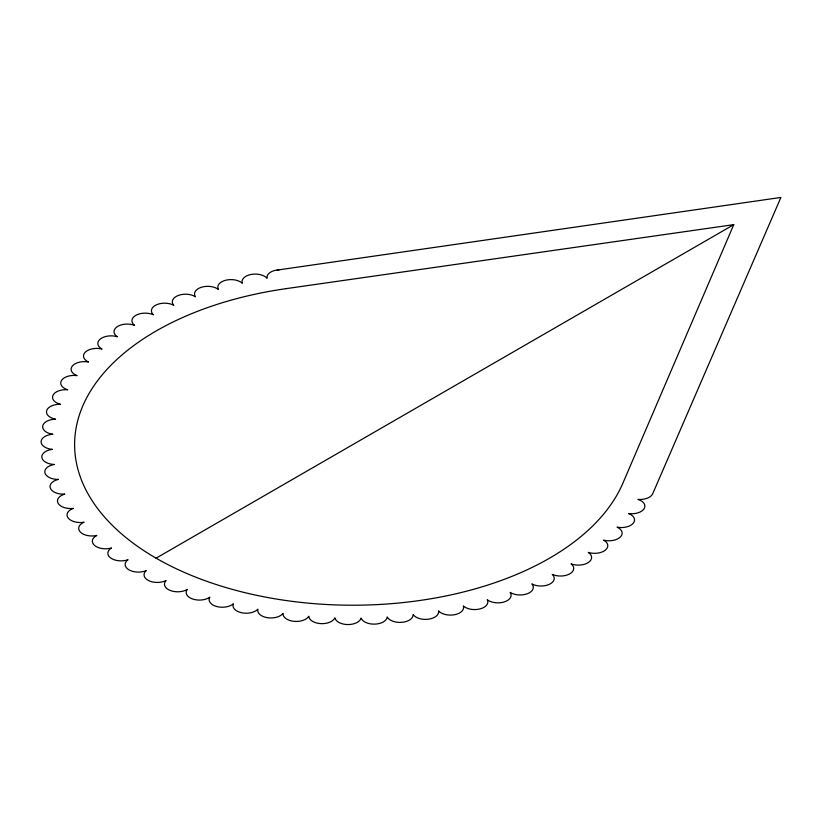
<?xml version="1.0" encoding="UTF-8"?>
<svg xmlns="http://www.w3.org/2000/svg" width="822" height="822" viewBox="0 0 822 822"><rect width="100%" height="100%" fill="white"/><g stroke="black" fill="none" stroke-linecap="round" stroke-linejoin="round"><path stroke-width="1.23" d="M286.015 288.656L733.769 224.653L622.901 483.161A278.206 160.619 0 0 1 330.362 604.694A278.206 160.619 0 0 1 75.521 457.556A278.206 160.619 0 0 1 286.025 288.666M156.098 558.169L733.769 224.653M277.199 270.078L780.9 197.444L652.904 493.282A13.214 7.624 0 0 1 637.903 499.406A13.214 7.624 0 0 1 644.027 508.859A13.214 7.624 0 0 1 628.542 513.545A13.214 7.624 0 0 1 633.217 523.275A13.214 7.624 0 0 1 617.086 527.159A13.214 7.624 0 0 1 620.271 537.085A13.214 7.624 0 0 1 603.615 540.146A13.214 7.624 0 0 1 605.29 550.185A13.214 7.624 0 0 1 588.233 552.394A13.214 7.624 0 0 1 588.388 562.484A13.214 7.624 0 0 1 571.064 563.83A13.214 7.624 0 0 1 569.697 573.89A13.214 7.624 0 0 1 552.23 574.362A13.214 7.624 0 0 1 549.353 584.319A13.214 7.624 0 0 1 531.885 583.897A13.214 7.624 0 0 1 527.508 593.669A13.214 7.624 0 0 1 510.174 592.385A13.214 7.624 0 0 1 504.338 601.899A13.214 7.624 0 0 1 487.261 599.741A13.214 7.624 0 0 1 480.017 608.917A13.214 7.624 0 0 1 463.331 605.917A13.214 7.624 0 0 1 454.72 614.692A13.214 7.624 0 0 1 438.558 610.859A13.214 7.624 0 0 1 428.652 619.172A13.214 7.624 0 0 1 413.127 614.537A13.214 7.624 0 0 1 402.009 622.326A13.214 7.624 0 0 1 387.244 616.932A13.214 7.624 0 0 1 374.996 624.124A13.214 7.624 0 0 1 361.094 618.01A13.214 7.624 0 0 1 347.809 624.556A13.214 7.624 0 0 1 334.893 617.764A13.214 7.624 0 0 1 320.662 623.621A13.214 7.624 0 0 1 308.815 616.202A13.214 7.624 0 0 1 293.752 621.319A13.214 7.624 0 0 1 283.076 613.335A13.214 7.624 0 0 1 267.304 617.682A13.214 7.624 0 0 1 257.872 609.184A13.214 7.624 0 0 1 241.493 612.719A13.214 7.624 0 0 1 233.386 603.78A13.214 7.624 0 0 1 216.535 606.472A13.214 7.624 0 0 1 209.805 597.162A13.214 7.624 0 0 1 192.615 599.002A13.214 7.624 0 0 1 187.313 589.384A13.214 7.624 0 0 1 169.918 590.35A13.214 7.624 0 0 1 166.085 580.507A13.214 7.624 0 0 1 148.607 580.599A13.214 7.624 0 0 1 146.285 570.591A13.214 7.624 0 0 1 128.859 569.8A13.214 7.624 0 0 1 128.047 559.72A13.214 7.624 0 0 1 110.806 558.056A13.214 7.624 0 0 1 111.525 547.976A13.214 7.624 0 0 1 94.602 545.448A13.214 7.624 0 0 1 96.832 535.441A13.214 7.624 0 0 1 80.361 532.07A13.214 7.624 0 0 1 84.091 522.206A13.214 7.624 0 0 1 68.185 518.024A13.214 7.624 0 0 1 73.394 508.397A13.214 7.624 0 0 1 58.187 503.424A13.214 7.624 0 0 1 64.825 494.094A13.214 7.624 0 0 1 50.419 488.371A13.214 7.624 0 0 1 58.454 479.411A13.214 7.624 0 0 1 44.963 472.989A13.214 7.624 0 0 1 54.314 464.461A13.214 7.624 0 0 1 41.85 457.392A13.214 7.624 0 0 1 52.454 449.367A13.214 7.624 0 0 1 41.1 441.691A13.214 7.624 0 0 1 52.875 434.242A13.214 7.624 0 0 1 42.723 426.022A13.214 7.624 0 0 1 55.577 419.179A13.214 7.624 0 0 1 46.71 410.486A13.214 7.624 0 0 1 60.54 404.321A13.214 7.624 0 0 1 53.019 395.218A13.214 7.624 0 0 1 67.733 389.772A13.214 7.624 0 0 1 61.609 380.319A13.214 7.624 0 0 1 77.093 375.633A13.214 7.624 0 0 1 72.428 365.913A13.214 7.624 0 0 1 88.55 362.019A13.214 7.624 0 0 1 85.365 352.104A13.214 7.624 0 0 1 102.02 349.042A13.214 7.624 0 0 1 100.346 338.993A13.214 7.624 0 0 1 117.402 336.784A13.214 7.624 0 0 1 117.248 326.694A13.214 7.624 0 0 1 134.572 325.348A13.214 7.624 0 0 1 135.949 315.288A13.214 7.624 0 0 1 153.406 314.816A13.214 7.624 0 0 1 156.293 304.87A13.214 7.624 0 0 1 173.75 305.281A13.214 7.624 0 0 1 178.127 295.509A13.214 7.624 0 0 1 195.472 296.793A13.214 7.624 0 0 1 201.298 287.289A13.214 7.624 0 0 1 218.375 289.447A13.214 7.624 0 0 1 225.629 280.261A13.214 7.624 0 0 1 242.305 283.271A13.214 7.624 0 0 1 250.916 274.486A13.214 7.624 0 0 1 267.078 278.319A13.214 7.624 0 0 1 279.182 269.801"/></g></svg>
